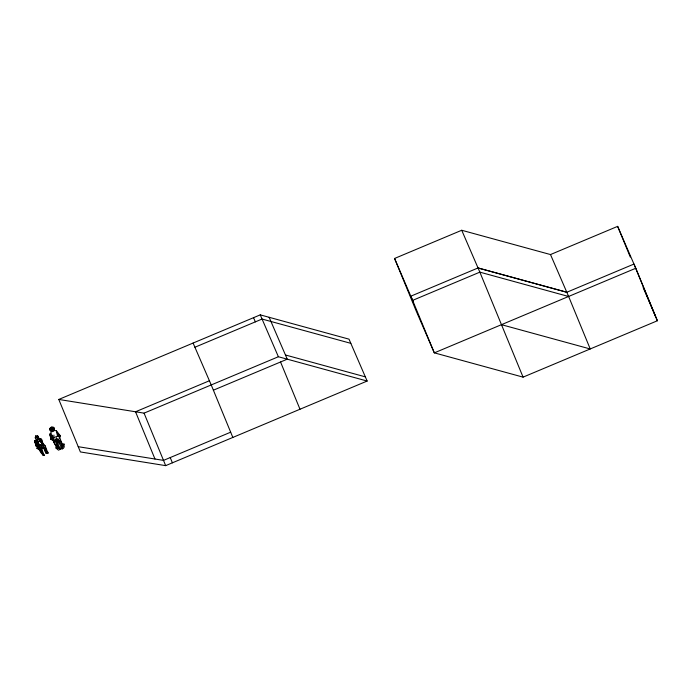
<?xml version="1.0" encoding="UTF-8"?>
<svg xmlns="http://www.w3.org/2000/svg" width="692" height="692" viewBox="0 0 692 692"><rect width="100%" height="100%" fill="white"/><g stroke="black" fill="none" stroke-linecap="round" stroke-linejoin="round"><path stroke-width="1.04" d="M57.064 432.682L60.204 435.675L59.218 438.399L60.204 435.675L56.424 430.761L54.114 430.467L53.76 431.047L53.37 428.521L51.537 427.76L50.732 429.888L52.021 430.9M52.246 431.427L50.447 430.839L49.798 428.703L50.801 427.448L53.353 427.267L54.313 428.772L53.846 430.485L54.313 428.772L53.881 427.768M53.569 428.685L53.526 429.767L52.774 428.979L53.569 428.685L53.042 428.002L51.32 427.345L50.689 429.896L51.883 430.744M54.028 429.922L54.201 428.426L53.353 427.267M53.197 438.918L51.208 436.488L57.055 448.693L55.749 447.75L58.526 450.198L60.256 449.255L57.652 443.901L54.832 441.513L53.552 437.621L53.976 435.06M35.335 438.019L35.595 436.012L37.541 435.77L38.648 437.413L38.302 439.031L34.6 440.899L36.261 446.418L35.361 442.205L36.953 442.819M42.056 443.866L40.214 439.091L36.52 439.861L37.394 441.193L36.996 448.442L39.107 449.575L41.797 448.831L44.34 447.136M43.025 443.624L41.615 439.481L38.302 439.031L38.648 437.413M39.565 449.022L36.771 445.804L37.489 446.997L39.418 445.19L40.612 444.921L38.138 447.975L40.897 452.646L43.155 455.163L44.184 455.362L41.087 447.439L39.435 446.297L38.363 447.144L43.155 455.163L43.717 454.41L42.818 453.762L39.435 446.297L40.612 444.921L43.432 444.705L45.309 446.081L47.956 453.286L45.975 453.148L43.397 447.56L41.978 447.326L41.676 445.873L43.432 444.705L39.418 440.977L37.394 441.193M41.797 448.831L42.004 448.156M36.52 439.861L35.984 441.669L36.918 444.506L35.361 442.205L36.97 444.333M37.55 439.195L36.84 437.37L37.541 435.77L38.302 439.031L40.863 438.832L41.615 439.481L42.03 443.503M56.398 438.071L54.832 441.513L56.026 440.198L59.261 443.079L57.263 441.773L56.398 438.071L61.32 441.989L62.825 445.907M57.869 445.224L60.256 449.255L55.585 445.155L56.528 443.287M35.785 441.444L37.247 439.697M59.728 447.923L58.171 447.421L57.263 441.773L56.735 442.646L57.592 442.136L56.528 441.254M52.644 440.164L50.879 439.342L49.971 434.005L51.701 431.488L54.114 430.467L52.41 427.751M42.082 444.004L42.03 441.73L39.79 438.789M53.241 430.441L53.639 429.966M61.017 447.776L63.924 443.953L64.235 446.946L63.335 448.381L61.969 449.004L57.479 439.524L59.002 439.939L62.038 446.574L63.924 443.953L61.969 449.004L61.441 446.989M50.801 427.448L49.824 429.447L50.447 430.839M40.698 440.501L38.06 441.816L36.979 443.148L37.247 445.077M55.585 445.155L57.652 443.901L56.026 440.198M50.905 428.045L52.22 427.57M59.123 436.911L57.419 433.062L58.794 436.591M36.598 439.853L34.6 440.899L36.019 445.276M51.563 429.697L52.973 429.057L52.895 431.228L51.563 429.697L51.537 427.76M58.785 399.448L260.253 314.86L349.019 339.158L367.149 381.041L165.673 465.638L80.393 451.945L58.785 399.448L144.066 413.141L278.383 356.743L367.149 381.041M657.391 320.751L523.074 377.14L434.308 352.842L416.177 310.959L394.57 258.462L461.728 230.263L550.495 254.561L617.653 226.362L635.775 268.254L657.4 320.777L643.119 287.526M194.91 347.246L262.069 319.047L350.835 343.344M209.408 380.756L135.537 411.775L154.982 459.021M655.583 316.59L633.967 264.059L566.809 292.258L478.042 267.96L410.884 296.159L434.317 352.877L635.775 268.254M412.7 300.345L479.85 272.146L568.642 296.505L590.241 348.976L501.475 324.678M213.387 390.193L287.258 359.174L269.127 317.282M230.67 432.189L163.511 460.388L78.231 446.695M52.177 426.929L50.464 427.639L49.815 429.697M36.996 448.442L38.138 447.975L37.489 446.997M40.214 439.091L40.863 438.832M53.552 437.621L57.531 436.254L59.443 436.73L62.738 445.743M41.676 445.873L43.44 446.046L45.733 451.764L46.9 451.374L47.869 452.205L47.956 453.286L46.416 452.81M50.689 429.896L51.381 429.68M42.03 441.73L42.887 444.532M38.138 437.37L35.18 437.759L36.641 439.922M51.269 431.306L52.203 431.341M50.144 435.545L52.22 435.882L52.653 439.827M52.367 439.645L50.879 439.342L49.971 434.005M45.733 451.764L47.869 452.205L45.975 453.148L44.349 447.923L43.397 447.56M51.701 431.488L52.557 431.678M285.441 354.987L365.333 376.855M39.418 440.977L41.71 442.119L45.309 446.081M56.061 441.332L57.592 442.136M58.171 447.421L56.441 446.513L60.256 449.255M36.84 437.37L35.595 436.012L36.252 436.782M38.363 447.144L41.07 450.258M43.181 454.073L44.184 455.362M53.414 441.79L55.438 444.774M51.208 436.488L53.717 441.072M44.859 449.93L46.027 452.092M41.71 442.119L43.025 444.627M51.225 433.59L52.22 435.882M550.495 254.561L568.642 296.505M461.728 230.263L479.876 272.207M394.57 258.462L413.046 301.409M260.253 314.86L278.383 356.743M253.54 317.68L255.348 321.867M193.094 343.05L211.224 384.942L232.832 437.439M617.653 226.362L630.291 257.069M566.809 292.258L478.042 267.96M479.85 272.146L523.074 377.14M280.545 361.994L299.991 409.24M170.232 457.568L172.395 462.818M144.066 413.141L165.673 465.638M39.418 445.19L38.06 441.816L38.968 446.124M45.361 447.309L46.399 451.867M57.531 436.254L56.424 430.761M42.818 453.762L43.155 455.163M38.302 439.031L37.541 435.77L37.627 436.678M41.087 447.439L41.702 450.258M57.263 441.773L57.384 444.42"/></g></svg>
